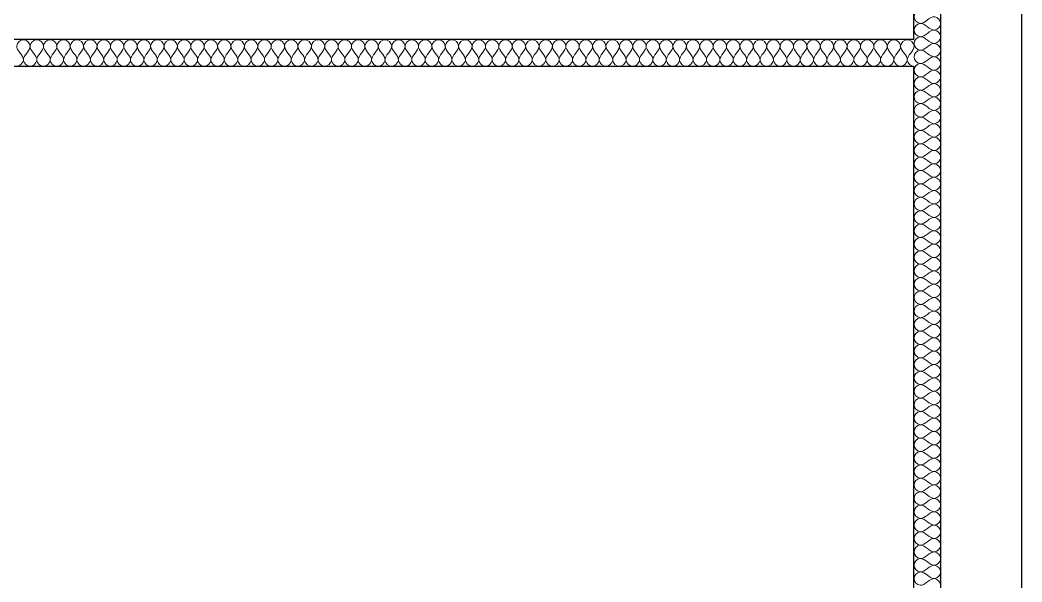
# Model space of a CAD drawing. Header units: metres. Extents: x 125 to 1179, y 511 to 749.
# Drawn here: x 694.07 to 735.69, y 583.36 to 606.73 of the extents above; entities that cross this region are included whole.
import ezdxf

# ---------------------------------------------------------------- set-up
doc = ezdxf.new("R2010")
doc.units = ezdxf.units.M
doc.layers.add('Text18', color=8, linetype='Continuous', lineweight=18)

msp = doc.modelspace()

# ---------------------------------------------------------------- linework, layer by layer
for p, q in [((735.692, 527.829), (735.692, 699.329)), ((732.321, 531.2), (732.321, 696.369)), ((731.197, 605.919), (731.197, 695.245)), ((731.197, 605.919), (532.321, 605.919)), ((731.197, 604.796), (532.321, 604.796)), ((731.197, 532.324), (731.197, 604.796))]:
    msp.add_line(p, q)
at = {"layer": 'Text18', "color": 0, "ltscale": 0.5}
for points, knots in [([(731.459, 607.143), (731.339, 607.126), (731.078, 606.865), (731.573, 606.367), (731.957, 607.088), (732.32, 606.711), (732.321, 606.586)], [2.217326, 2.217326, 2.217326, 2.217326, 2.553667, 2.890008, 3.49416, 3.830501, 3.830501, 3.830501, 3.830501]), ([(731.459, 606.586), (731.339, 606.57), (731.078, 606.308), (731.573, 605.811), (731.957, 606.532), (732.32, 606.155), (732.321, 606.03)], [2.217326, 2.217326, 2.217326, 2.217326, 2.553667, 2.890008, 3.49416, 3.830501, 3.830501, 3.830501, 3.830501]), ([(732.321, 606.586), (732.319, 606.456), (731.957, 606.09), (731.674, 606.616), (731.459, 606.586)], [1.2768335, 1.2768335, 1.2768335, 1.2768335, 1.6131741, 2.2173264, 2.2173264, 2.2173264, 2.2173264]), ([(731.459, 606.03), (731.339, 606.013), (731.078, 605.752), (731.573, 605.255), (731.957, 605.975), (732.32, 605.598), (732.321, 605.474)], [2.217326, 2.217326, 2.217326, 2.217326, 2.553667, 2.890008, 3.49416, 3.830501, 3.830501, 3.830501, 3.830501]), ([(732.321, 606.03), (732.319, 605.899), (731.957, 605.534), (731.674, 606.06), (731.459, 606.03)], [1.2768335, 1.2768335, 1.2768335, 1.2768335, 1.6131741, 2.2173264, 2.2173264, 2.2173264, 2.2173264]), ([(694.491, 605.658), (694.474, 605.778), (694.213, 606.039), (693.716, 605.543), (694.436, 605.16), (694.059, 604.796), (693.935, 604.796)], [2.217326, 2.217326, 2.217326, 2.217326, 2.553667, 2.890008, 3.49416, 3.830501, 3.830501, 3.830501, 3.830501]), ([(694.491, 604.796), (694.36, 604.797), (693.995, 605.159), (694.521, 605.442), (694.491, 605.658)], [1.2768335, 1.2768335, 1.2768335, 1.2768335, 1.6131741, 2.2173264, 2.2173264, 2.2173264, 2.2173264]), ([(695.047, 605.658), (695.031, 605.778), (694.769, 606.039), (694.272, 605.543), (694.992, 605.16), (694.616, 604.796), (694.491, 604.796)], [2.217326, 2.217326, 2.217326, 2.217326, 2.553667, 2.890008, 3.49416, 3.830501, 3.830501, 3.830501, 3.830501]), ([(695.047, 604.796), (694.916, 604.797), (694.551, 605.159), (695.077, 605.442), (695.047, 605.658)], [1.2768335, 1.2768335, 1.2768335, 1.2768335, 1.6131741, 2.2173264, 2.2173264, 2.2173264, 2.2173264]), ([(695.604, 605.658), (695.587, 605.778), (695.326, 606.039), (694.828, 605.543), (695.549, 605.16), (695.172, 604.796), (695.047, 604.796)], [2.217326, 2.217326, 2.217326, 2.217326, 2.553667, 2.890008, 3.49416, 3.830501, 3.830501, 3.830501, 3.830501]), ([(695.604, 604.796), (695.473, 604.797), (695.107, 605.159), (695.633, 605.442), (695.604, 605.658)], [1.2768335, 1.2768335, 1.2768335, 1.2768335, 1.6131741, 2.2173264, 2.2173264, 2.2173264, 2.2173264]), ([(696.16, 605.658), (696.143, 605.778), (695.882, 606.039), (695.384, 605.543), (696.105, 605.16), (695.728, 604.796), (695.604, 604.796)], [2.217326, 2.217326, 2.217326, 2.217326, 2.553667, 2.890008, 3.49416, 3.830501, 3.830501, 3.830501, 3.830501]), ([(696.16, 604.796), (696.029, 604.797), (695.664, 605.159), (696.19, 605.442), (696.16, 605.658)], [1.2768335, 1.2768335, 1.2768335, 1.2768335, 1.6131741, 2.2173264, 2.2173264, 2.2173264, 2.2173264]), ([(696.716, 605.658), (696.7, 605.778), (696.438, 606.039), (695.941, 605.543), (696.661, 605.16), (696.285, 604.796), (696.16, 604.796)], [2.217326, 2.217326, 2.217326, 2.217326, 2.553667, 2.890008, 3.49416, 3.830501, 3.830501, 3.830501, 3.830501]), ([(696.716, 604.796), (696.585, 604.797), (696.22, 605.159), (696.746, 605.442), (696.716, 605.658)], [1.2768335, 1.2768335, 1.2768335, 1.2768335, 1.6131741, 2.2173264, 2.2173264, 2.2173264, 2.2173264]), ([(697.273, 605.658), (697.256, 605.778), (696.995, 606.039), (696.497, 605.543), (697.218, 605.16), (696.841, 604.796), (696.716, 604.796)], [2.217326, 2.217326, 2.217326, 2.217326, 2.553667, 2.890008, 3.49416, 3.830501, 3.830501, 3.830501, 3.830501]), ([(697.273, 604.796), (697.142, 604.797), (696.776, 605.159), (697.302, 605.442), (697.273, 605.658)], [1.2768335, 1.2768335, 1.2768335, 1.2768335, 1.6131741, 2.2173264, 2.2173264, 2.2173264, 2.2173264]), ([(697.829, 605.658), (697.812, 605.778), (697.551, 606.039), (697.053, 605.543), (697.774, 605.16), (697.397, 604.796), (697.273, 604.796)], [2.217326, 2.217326, 2.217326, 2.217326, 2.553667, 2.890008, 3.49416, 3.830501, 3.830501, 3.830501, 3.830501]), ([(697.829, 604.796), (697.698, 604.797), (697.333, 605.159), (697.859, 605.442), (697.829, 605.658)], [1.2768335, 1.2768335, 1.2768335, 1.2768335, 1.6131741, 2.2173264, 2.2173264, 2.2173264, 2.2173264]), ([(698.385, 605.658), (698.369, 605.778), (698.107, 606.039), (697.61, 605.543), (698.33, 605.16), (697.954, 604.796), (697.829, 604.796)], [2.217326, 2.217326, 2.217326, 2.217326, 2.553667, 2.890008, 3.49416, 3.830501, 3.830501, 3.830501, 3.830501]), ([(698.385, 604.796), (698.254, 604.797), (697.889, 605.159), (698.415, 605.442), (698.385, 605.658)], [1.2768335, 1.2768335, 1.2768335, 1.2768335, 1.6131741, 2.2173264, 2.2173264, 2.2173264, 2.2173264]), ([(698.941, 605.658), (698.925, 605.778), (698.664, 606.039), (698.166, 605.543), (698.887, 605.16), (698.51, 604.796), (698.385, 604.796)], [2.217326, 2.217326, 2.217326, 2.217326, 2.553667, 2.890008, 3.49416, 3.830501, 3.830501, 3.830501, 3.830501]), ([(698.941, 604.796), (698.811, 604.797), (698.445, 605.159), (698.971, 605.442), (698.941, 605.658)], [1.2768335, 1.2768335, 1.2768335, 1.2768335, 1.6131741, 2.2173264, 2.2173264, 2.2173264, 2.2173264]), ([(699.498, 605.658), (699.481, 605.778), (699.22, 606.039), (698.722, 605.543), (699.443, 605.16), (699.066, 604.796), (698.941, 604.796)], [2.217326, 2.217326, 2.217326, 2.217326, 2.553667, 2.890008, 3.49416, 3.830501, 3.830501, 3.830501, 3.830501]), ([(699.498, 604.796), (699.367, 604.797), (699.001, 605.159), (699.528, 605.442), (699.498, 605.658)], [1.2768335, 1.2768335, 1.2768335, 1.2768335, 1.6131741, 2.2173264, 2.2173264, 2.2173264, 2.2173264]), ([(700.054, 605.658), (700.037, 605.778), (699.776, 606.039), (699.279, 605.543), (699.999, 605.16), (699.622, 604.796), (699.498, 604.796)], [2.217326, 2.217326, 2.217326, 2.217326, 2.553667, 2.890008, 3.49416, 3.830501, 3.830501, 3.830501, 3.830501]), ([(700.054, 604.796), (699.923, 604.797), (699.558, 605.159), (700.084, 605.442), (700.054, 605.658)], [1.2768335, 1.2768335, 1.2768335, 1.2768335, 1.6131741, 2.2173264, 2.2173264, 2.2173264, 2.2173264]), ([(700.61, 605.658), (700.594, 605.778), (700.332, 606.039), (699.835, 605.543), (700.556, 605.16), (700.179, 604.796), (700.054, 604.796)], [2.217326, 2.217326, 2.217326, 2.217326, 2.553667, 2.890008, 3.49416, 3.830501, 3.830501, 3.830501, 3.830501]), ([(700.61, 604.796), (700.48, 604.797), (700.114, 605.159), (700.64, 605.442), (700.61, 605.658)], [1.2768335, 1.2768335, 1.2768335, 1.2768335, 1.6131741, 2.2173264, 2.2173264, 2.2173264, 2.2173264]), ([(701.167, 605.658), (701.15, 605.778), (700.889, 606.039), (700.391, 605.543), (701.112, 605.16), (700.735, 604.796), (700.61, 604.796)], [2.217326, 2.217326, 2.217326, 2.217326, 2.553667, 2.890008, 3.49416, 3.830501, 3.830501, 3.830501, 3.830501]), ([(701.167, 604.796), (701.036, 604.797), (700.67, 605.159), (701.197, 605.442), (701.167, 605.658)], [1.2768335, 1.2768335, 1.2768335, 1.2768335, 1.6131741, 2.2173264, 2.2173264, 2.2173264, 2.2173264]), ([(701.723, 605.658), (701.706, 605.778), (701.445, 606.039), (700.948, 605.543), (701.668, 605.16), (701.291, 604.796), (701.167, 604.796)], [2.217326, 2.217326, 2.217326, 2.217326, 2.553667, 2.890008, 3.49416, 3.830501, 3.830501, 3.830501, 3.830501]), ([(701.723, 604.796), (701.592, 604.797), (701.227, 605.159), (701.753, 605.442), (701.723, 605.658)], [1.2768335, 1.2768335, 1.2768335, 1.2768335, 1.6131741, 2.2173264, 2.2173264, 2.2173264, 2.2173264]), ([(702.279, 605.658), (702.263, 605.778), (702.001, 606.039), (701.504, 605.543), (702.225, 605.16), (701.848, 604.796), (701.723, 604.796)], [2.217326, 2.217326, 2.217326, 2.217326, 2.553667, 2.890008, 3.49416, 3.830501, 3.830501, 3.830501, 3.830501]), ([(702.279, 604.796), (702.149, 604.797), (701.783, 605.159), (702.309, 605.442), (702.279, 605.658)], [1.2768335, 1.2768335, 1.2768335, 1.2768335, 1.6131741, 2.2173264, 2.2173264, 2.2173264, 2.2173264]), ([(702.836, 605.658), (702.819, 605.778), (702.558, 606.039), (702.06, 605.543), (702.781, 605.16), (702.404, 604.796), (702.279, 604.796)], [2.217326, 2.217326, 2.217326, 2.217326, 2.553667, 2.890008, 3.49416, 3.830501, 3.830501, 3.830501, 3.830501]), ([(702.836, 604.796), (702.705, 604.797), (702.339, 605.159), (702.866, 605.442), (702.836, 605.658)], [1.2768335, 1.2768335, 1.2768335, 1.2768335, 1.6131741, 2.2173264, 2.2173264, 2.2173264, 2.2173264]), ([(703.392, 605.658), (703.375, 605.778), (703.114, 606.039), (702.617, 605.543), (703.337, 605.16), (702.96, 604.796), (702.836, 604.796)], [2.217326, 2.217326, 2.217326, 2.217326, 2.553667, 2.890008, 3.49416, 3.830501, 3.830501, 3.830501, 3.830501]), ([(703.392, 604.796), (703.261, 604.797), (702.896, 605.159), (703.422, 605.442), (703.392, 605.658)], [1.2768335, 1.2768335, 1.2768335, 1.2768335, 1.6131741, 2.2173264, 2.2173264, 2.2173264, 2.2173264]), ([(703.948, 605.658), (703.932, 605.778), (703.67, 606.039), (703.173, 605.543), (703.894, 605.16), (703.517, 604.796), (703.392, 604.796)], [2.217326, 2.217326, 2.217326, 2.217326, 2.553667, 2.890008, 3.49416, 3.830501, 3.830501, 3.830501, 3.830501]), ([(703.948, 604.796), (703.818, 604.797), (703.452, 605.159), (703.978, 605.442), (703.948, 605.658)], [1.2768335, 1.2768335, 1.2768335, 1.2768335, 1.6131741, 2.2173264, 2.2173264, 2.2173264, 2.2173264]), ([(704.505, 605.658), (704.488, 605.778), (704.227, 606.039), (703.729, 605.543), (704.45, 605.16), (704.073, 604.796), (703.948, 604.796)], [2.217326, 2.217326, 2.217326, 2.217326, 2.553667, 2.890008, 3.49416, 3.830501, 3.830501, 3.830501, 3.830501]), ([(704.505, 604.796), (704.374, 604.797), (704.008, 605.159), (704.535, 605.442), (704.505, 605.658)], [1.2768335, 1.2768335, 1.2768335, 1.2768335, 1.6131741, 2.2173264, 2.2173264, 2.2173264, 2.2173264]), ([(705.061, 605.658), (705.044, 605.778), (704.783, 606.039), (704.286, 605.543), (705.006, 605.16), (704.629, 604.796), (704.505, 604.796)], [2.217326, 2.217326, 2.217326, 2.217326, 2.553667, 2.890008, 3.49416, 3.830501, 3.830501, 3.830501, 3.830501]), ([(705.061, 604.796), (704.93, 604.797), (704.565, 605.159), (705.091, 605.442), (705.061, 605.658)], [1.2768335, 1.2768335, 1.2768335, 1.2768335, 1.6131741, 2.2173264, 2.2173264, 2.2173264, 2.2173264]), ([(705.617, 605.658), (705.601, 605.778), (705.339, 606.039), (704.842, 605.543), (705.563, 605.16), (705.186, 604.796), (705.061, 604.796)], [2.217326, 2.217326, 2.217326, 2.217326, 2.553667, 2.890008, 3.49416, 3.830501, 3.830501, 3.830501, 3.830501]), ([(705.617, 604.796), (705.487, 604.797), (705.121, 605.159), (705.647, 605.442), (705.617, 605.658)], [1.2768335, 1.2768335, 1.2768335, 1.2768335, 1.6131741, 2.2173264, 2.2173264, 2.2173264, 2.2173264]), ([(706.174, 605.658), (706.157, 605.778), (705.896, 606.039), (705.398, 605.543), (706.119, 605.16), (705.742, 604.796), (705.617, 604.796)], [2.217326, 2.217326, 2.217326, 2.217326, 2.553667, 2.890008, 3.49416, 3.830501, 3.830501, 3.830501, 3.830501]), ([(706.174, 604.796), (706.043, 604.797), (705.677, 605.159), (706.204, 605.442), (706.174, 605.658)], [1.2768335, 1.2768335, 1.2768335, 1.2768335, 1.6131741, 2.2173264, 2.2173264, 2.2173264, 2.2173264]), ([(706.73, 605.658), (706.713, 605.778), (706.452, 606.039), (705.955, 605.543), (706.675, 605.16), (706.298, 604.796), (706.174, 604.796)], [2.217326, 2.217326, 2.217326, 2.217326, 2.553667, 2.890008, 3.49416, 3.830501, 3.830501, 3.830501, 3.830501]), ([(706.73, 604.796), (706.599, 604.797), (706.234, 605.159), (706.76, 605.442), (706.73, 605.658)], [1.2768335, 1.2768335, 1.2768335, 1.2768335, 1.6131741, 2.2173264, 2.2173264, 2.2173264, 2.2173264]), ([(707.286, 605.658), (707.27, 605.778), (707.008, 606.039), (706.511, 605.543), (707.232, 605.16), (706.855, 604.796), (706.73, 604.796)], [2.217326, 2.217326, 2.217326, 2.217326, 2.553667, 2.890008, 3.49416, 3.830501, 3.830501, 3.830501, 3.830501]), ([(707.286, 604.796), (707.156, 604.797), (706.79, 605.159), (707.316, 605.442), (707.286, 605.658)], [1.2768335, 1.2768335, 1.2768335, 1.2768335, 1.6131741, 2.2173264, 2.2173264, 2.2173264, 2.2173264]), ([(707.843, 605.658), (707.826, 605.778), (707.565, 606.039), (707.067, 605.543), (707.788, 605.16), (707.411, 604.796), (707.286, 604.796)], [2.217326, 2.217326, 2.217326, 2.217326, 2.553667, 2.890008, 3.49416, 3.830501, 3.830501, 3.830501, 3.830501]), ([(707.843, 604.796), (707.712, 604.797), (707.346, 605.159), (707.873, 605.442), (707.843, 605.658)], [1.2768335, 1.2768335, 1.2768335, 1.2768335, 1.6131741, 2.2173264, 2.2173264, 2.2173264, 2.2173264]), ([(708.399, 605.658), (708.382, 605.778), (708.121, 606.039), (707.624, 605.543), (708.344, 605.16), (707.967, 604.796), (707.843, 604.796)], [2.217326, 2.217326, 2.217326, 2.217326, 2.553667, 2.890008, 3.49416, 3.830501, 3.830501, 3.830501, 3.830501]), ([(708.399, 604.796), (708.268, 604.797), (707.903, 605.159), (708.429, 605.442), (708.399, 605.658)], [1.2768335, 1.2768335, 1.2768335, 1.2768335, 1.6131741, 2.2173264, 2.2173264, 2.2173264, 2.2173264]), ([(708.955, 605.658), (708.939, 605.778), (708.677, 606.039), (708.18, 605.543), (708.901, 605.16), (708.524, 604.796), (708.399, 604.796)], [2.217326, 2.217326, 2.217326, 2.217326, 2.553667, 2.890008, 3.49416, 3.830501, 3.830501, 3.830501, 3.830501]), ([(708.955, 604.796), (708.825, 604.797), (708.459, 605.159), (708.985, 605.442), (708.955, 605.658)], [1.2768335, 1.2768335, 1.2768335, 1.2768335, 1.6131741, 2.2173264, 2.2173264, 2.2173264, 2.2173264]), ([(709.512, 605.658), (709.495, 605.778), (709.234, 606.039), (708.736, 605.543), (709.457, 605.16), (709.08, 604.796), (708.955, 604.796)], [2.217326, 2.217326, 2.217326, 2.217326, 2.553667, 2.890008, 3.49416, 3.830501, 3.830501, 3.830501, 3.830501]), ([(709.512, 604.796), (709.381, 604.797), (709.015, 605.159), (709.542, 605.442), (709.512, 605.658)], [1.2768335, 1.2768335, 1.2768335, 1.2768335, 1.6131741, 2.2173264, 2.2173264, 2.2173264, 2.2173264]), ([(710.068, 605.658), (710.051, 605.778), (709.79, 606.039), (709.293, 605.543), (710.013, 605.16), (709.636, 604.796), (709.512, 604.796)], [2.217326, 2.217326, 2.217326, 2.217326, 2.553667, 2.890008, 3.49416, 3.830501, 3.830501, 3.830501, 3.830501]), ([(710.068, 604.796), (709.937, 604.797), (709.572, 605.159), (710.098, 605.442), (710.068, 605.658)], [1.2768335, 1.2768335, 1.2768335, 1.2768335, 1.6131741, 2.2173264, 2.2173264, 2.2173264, 2.2173264]), ([(710.624, 605.658), (710.608, 605.778), (710.346, 606.039), (709.849, 605.543), (710.57, 605.16), (710.193, 604.796), (710.068, 604.796)], [2.217326, 2.217326, 2.217326, 2.217326, 2.553667, 2.890008, 3.49416, 3.830501, 3.830501, 3.830501, 3.830501]), ([(710.624, 604.796), (710.494, 604.797), (710.128, 605.159), (710.654, 605.442), (710.624, 605.658)], [1.2768335, 1.2768335, 1.2768335, 1.2768335, 1.6131741, 2.2173264, 2.2173264, 2.2173264, 2.2173264]), ([(711.181, 605.658), (711.164, 605.778), (710.903, 606.039), (710.405, 605.543), (711.126, 605.16), (710.749, 604.796), (710.624, 604.796)], [2.217326, 2.217326, 2.217326, 2.217326, 2.553667, 2.890008, 3.49416, 3.830501, 3.830501, 3.830501, 3.830501]), ([(711.181, 604.796), (711.05, 604.797), (710.684, 605.159), (711.21, 605.442), (711.181, 605.658)], [1.2768335, 1.2768335, 1.2768335, 1.2768335, 1.6131741, 2.2173264, 2.2173264, 2.2173264, 2.2173264]), ([(711.737, 605.658), (711.72, 605.778), (711.459, 606.039), (710.962, 605.543), (711.682, 605.16), (711.305, 604.796), (711.181, 604.796)], [2.217326, 2.217326, 2.217326, 2.217326, 2.553667, 2.890008, 3.49416, 3.830501, 3.830501, 3.830501, 3.830501]), ([(711.737, 604.796), (711.606, 604.797), (711.241, 605.159), (711.767, 605.442), (711.737, 605.658)], [1.2768335, 1.2768335, 1.2768335, 1.2768335, 1.6131741, 2.2173264, 2.2173264, 2.2173264, 2.2173264]), ([(712.293, 605.658), (712.277, 605.778), (712.015, 606.039), (711.518, 605.543), (712.238, 605.16), (711.862, 604.796), (711.737, 604.796)], [2.217326, 2.217326, 2.217326, 2.217326, 2.553667, 2.890008, 3.49416, 3.830501, 3.830501, 3.830501, 3.830501]), ([(712.293, 604.796), (712.162, 604.797), (711.797, 605.159), (712.323, 605.442), (712.293, 605.658)], [1.2768335, 1.2768335, 1.2768335, 1.2768335, 1.6131741, 2.2173264, 2.2173264, 2.2173264, 2.2173264]), ([(712.85, 605.658), (712.833, 605.778), (712.572, 606.039), (712.074, 605.543), (712.795, 605.16), (712.418, 604.796), (712.293, 604.796)], [2.217326, 2.217326, 2.217326, 2.217326, 2.553667, 2.890008, 3.49416, 3.830501, 3.830501, 3.830501, 3.830501]), ([(712.85, 604.796), (712.719, 604.797), (712.353, 605.159), (712.879, 605.442), (712.85, 605.658)], [1.2768335, 1.2768335, 1.2768335, 1.2768335, 1.6131741, 2.2173264, 2.2173264, 2.2173264, 2.2173264]), ([(713.406, 605.658), (713.389, 605.778), (713.128, 606.039), (712.63, 605.543), (713.351, 605.16), (712.974, 604.796), (712.85, 604.796)], [2.217326, 2.217326, 2.217326, 2.217326, 2.553667, 2.890008, 3.49416, 3.830501, 3.830501, 3.830501, 3.830501]), ([(713.406, 604.796), (713.275, 604.797), (712.91, 605.159), (713.436, 605.442), (713.406, 605.658)], [1.2768335, 1.2768335, 1.2768335, 1.2768335, 1.6131741, 2.2173264, 2.2173264, 2.2173264, 2.2173264]), ([(713.962, 605.658), (713.946, 605.778), (713.684, 606.039), (713.187, 605.543), (713.907, 605.16), (713.531, 604.796), (713.406, 604.796)], [2.217326, 2.217326, 2.217326, 2.217326, 2.553667, 2.890008, 3.49416, 3.830501, 3.830501, 3.830501, 3.830501]), ([(713.962, 604.796), (713.831, 604.797), (713.466, 605.159), (713.992, 605.442), (713.962, 605.658)], [1.2768335, 1.2768335, 1.2768335, 1.2768335, 1.6131741, 2.2173264, 2.2173264, 2.2173264, 2.2173264]), ([(714.519, 605.658), (714.502, 605.778), (714.241, 606.039), (713.743, 605.543), (714.464, 605.16), (714.087, 604.796), (713.962, 604.796)], [2.217326, 2.217326, 2.217326, 2.217326, 2.553667, 2.890008, 3.49416, 3.830501, 3.830501, 3.830501, 3.830501]), ([(714.519, 604.796), (714.388, 604.797), (714.022, 605.159), (714.548, 605.442), (714.519, 605.658)], [1.2768335, 1.2768335, 1.2768335, 1.2768335, 1.6131741, 2.2173264, 2.2173264, 2.2173264, 2.2173264]), ([(715.075, 605.658), (715.058, 605.778), (714.797, 606.039), (714.299, 605.543), (715.02, 605.16), (714.643, 604.796), (714.519, 604.796)], [2.217326, 2.217326, 2.217326, 2.217326, 2.553667, 2.890008, 3.49416, 3.830501, 3.830501, 3.830501, 3.830501]), ([(715.075, 604.796), (714.944, 604.797), (714.579, 605.159), (715.105, 605.442), (715.075, 605.658)], [1.2768335, 1.2768335, 1.2768335, 1.2768335, 1.6131741, 2.2173264, 2.2173264, 2.2173264, 2.2173264]), ([(715.631, 605.658), (715.615, 605.778), (715.353, 606.039), (714.856, 605.543), (715.576, 605.16), (715.2, 604.796), (715.075, 604.796)], [2.217326, 2.217326, 2.217326, 2.217326, 2.553667, 2.890008, 3.49416, 3.830501, 3.830501, 3.830501, 3.830501]), ([(715.631, 604.796), (715.5, 604.797), (715.135, 605.159), (715.661, 605.442), (715.631, 605.658)], [1.2768335, 1.2768335, 1.2768335, 1.2768335, 1.6131741, 2.2173264, 2.2173264, 2.2173264, 2.2173264]), ([(716.187, 605.658), (716.171, 605.778), (715.91, 606.039), (715.412, 605.543), (716.133, 605.16), (715.756, 604.796), (715.631, 604.796)], [2.217326, 2.217326, 2.217326, 2.217326, 2.553667, 2.890008, 3.49416, 3.830501, 3.830501, 3.830501, 3.830501]), ([(716.187, 604.796), (716.057, 604.797), (715.691, 605.159), (716.217, 605.442), (716.187, 605.658)], [1.2768335, 1.2768335, 1.2768335, 1.2768335, 1.6131741, 2.2173264, 2.2173264, 2.2173264, 2.2173264]), ([(716.744, 605.658), (716.727, 605.778), (716.466, 606.039), (715.968, 605.543), (716.689, 605.16), (716.312, 604.796), (716.187, 604.796)], [2.217326, 2.217326, 2.217326, 2.217326, 2.553667, 2.890008, 3.49416, 3.830501, 3.830501, 3.830501, 3.830501]), ([(716.744, 604.796), (716.613, 604.797), (716.248, 605.159), (716.774, 605.442), (716.744, 605.658)], [1.2768335, 1.2768335, 1.2768335, 1.2768335, 1.6131741, 2.2173264, 2.2173264, 2.2173264, 2.2173264]), ([(717.3, 605.658), (717.283, 605.778), (717.022, 606.039), (716.525, 605.543), (717.245, 605.16), (716.868, 604.796), (716.744, 604.796)], [2.217326, 2.217326, 2.217326, 2.217326, 2.553667, 2.890008, 3.49416, 3.830501, 3.830501, 3.830501, 3.830501]), ([(717.3, 604.796), (717.169, 604.797), (716.804, 605.159), (717.33, 605.442), (717.3, 605.658)], [1.2768335, 1.2768335, 1.2768335, 1.2768335, 1.6131741, 2.2173264, 2.2173264, 2.2173264, 2.2173264]), ([(717.856, 605.658), (717.84, 605.778), (717.578, 606.039), (717.081, 605.543), (717.802, 605.16), (717.425, 604.796), (717.3, 604.796)], [2.217326, 2.217326, 2.217326, 2.217326, 2.553667, 2.890008, 3.49416, 3.830501, 3.830501, 3.830501, 3.830501]), ([(717.856, 604.796), (717.726, 604.797), (717.36, 605.159), (717.886, 605.442), (717.856, 605.658)], [1.2768335, 1.2768335, 1.2768335, 1.2768335, 1.6131741, 2.2173264, 2.2173264, 2.2173264, 2.2173264]), ([(718.413, 605.658), (718.396, 605.778), (718.135, 606.039), (717.637, 605.543), (718.358, 605.16), (717.981, 604.796), (717.856, 604.796)], [2.217326, 2.217326, 2.217326, 2.217326, 2.553667, 2.890008, 3.49416, 3.830501, 3.830501, 3.830501, 3.830501]), ([(718.413, 604.796), (718.282, 604.797), (717.916, 605.159), (718.443, 605.442), (718.413, 605.658)], [1.2768335, 1.2768335, 1.2768335, 1.2768335, 1.6131741, 2.2173264, 2.2173264, 2.2173264, 2.2173264]), ([(718.969, 605.658), (718.952, 605.778), (718.691, 606.039), (718.194, 605.543), (718.914, 605.16), (718.537, 604.796), (718.413, 604.796)], [2.217326, 2.217326, 2.217326, 2.217326, 2.553667, 2.890008, 3.49416, 3.830501, 3.830501, 3.830501, 3.830501]), ([(718.969, 604.796), (718.838, 604.797), (718.473, 605.159), (718.999, 605.442), (718.969, 605.658)], [1.2768335, 1.2768335, 1.2768335, 1.2768335, 1.6131741, 2.2173264, 2.2173264, 2.2173264, 2.2173264]), ([(719.525, 605.658), (719.509, 605.778), (719.247, 606.039), (718.75, 605.543), (719.471, 605.16), (719.094, 604.796), (718.969, 604.796)], [2.217326, 2.217326, 2.217326, 2.217326, 2.553667, 2.890008, 3.49416, 3.830501, 3.830501, 3.830501, 3.830501]), ([(719.525, 604.796), (719.395, 604.797), (719.029, 605.159), (719.555, 605.442), (719.525, 605.658)], [1.2768335, 1.2768335, 1.2768335, 1.2768335, 1.6131741, 2.2173264, 2.2173264, 2.2173264, 2.2173264]), ([(720.082, 605.658), (720.065, 605.778), (719.804, 606.039), (719.306, 605.543), (720.027, 605.16), (719.65, 604.796), (719.525, 604.796)], [2.217326, 2.217326, 2.217326, 2.217326, 2.553667, 2.890008, 3.49416, 3.830501, 3.830501, 3.830501, 3.830501]), ([(720.082, 604.796), (719.951, 604.797), (719.585, 605.159), (720.112, 605.442), (720.082, 605.658)], [1.2768335, 1.2768335, 1.2768335, 1.2768335, 1.6131741, 2.2173264, 2.2173264, 2.2173264, 2.2173264]), ([(720.638, 605.658), (720.621, 605.778), (720.36, 606.039), (719.863, 605.543), (720.583, 605.16), (720.206, 604.796), (720.082, 604.796)], [2.217326, 2.217326, 2.217326, 2.217326, 2.553667, 2.890008, 3.49416, 3.830501, 3.830501, 3.830501, 3.830501]), ([(720.638, 604.796), (720.507, 604.797), (720.142, 605.159), (720.668, 605.442), (720.638, 605.658)], [1.2768335, 1.2768335, 1.2768335, 1.2768335, 1.6131741, 2.2173264, 2.2173264, 2.2173264, 2.2173264]), ([(721.194, 605.658), (721.178, 605.778), (720.916, 606.039), (720.419, 605.543), (721.14, 605.16), (720.763, 604.796), (720.638, 604.796)], [2.217326, 2.217326, 2.217326, 2.217326, 2.553667, 2.890008, 3.49416, 3.830501, 3.830501, 3.830501, 3.830501]), ([(721.194, 604.796), (721.064, 604.797), (720.698, 605.159), (721.224, 605.442), (721.194, 605.658)], [1.2768335, 1.2768335, 1.2768335, 1.2768335, 1.6131741, 2.2173264, 2.2173264, 2.2173264, 2.2173264]), ([(721.751, 605.658), (721.734, 605.778), (721.473, 606.039), (720.975, 605.543), (721.696, 605.16), (721.319, 604.796), (721.194, 604.796)], [2.217326, 2.217326, 2.217326, 2.217326, 2.553667, 2.890008, 3.49416, 3.830501, 3.830501, 3.830501, 3.830501]), ([(721.751, 604.796), (721.62, 604.797), (721.254, 605.159), (721.781, 605.442), (721.751, 605.658)], [1.2768335, 1.2768335, 1.2768335, 1.2768335, 1.6131741, 2.2173264, 2.2173264, 2.2173264, 2.2173264]), ([(722.307, 605.658), (722.29, 605.778), (722.029, 606.039), (721.532, 605.543), (722.252, 605.16), (721.875, 604.796), (721.751, 604.796)], [2.217326, 2.217326, 2.217326, 2.217326, 2.553667, 2.890008, 3.49416, 3.830501, 3.830501, 3.830501, 3.830501]), ([(722.307, 604.796), (722.176, 604.797), (721.811, 605.159), (722.337, 605.442), (722.307, 605.658)], [1.2768335, 1.2768335, 1.2768335, 1.2768335, 1.6131741, 2.2173264, 2.2173264, 2.2173264, 2.2173264]), ([(722.863, 605.658), (722.847, 605.778), (722.585, 606.039), (722.088, 605.543), (722.809, 605.16), (722.432, 604.796), (722.307, 604.796)], [2.217326, 2.217326, 2.217326, 2.217326, 2.553667, 2.890008, 3.49416, 3.830501, 3.830501, 3.830501, 3.830501]), ([(722.863, 604.796), (722.733, 604.797), (722.367, 605.159), (722.893, 605.442), (722.863, 605.658)], [1.2768335, 1.2768335, 1.2768335, 1.2768335, 1.6131741, 2.2173264, 2.2173264, 2.2173264, 2.2173264]), ([(723.42, 605.658), (723.403, 605.778), (723.142, 606.039), (722.644, 605.543), (723.365, 605.16), (722.988, 604.796), (722.863, 604.796)], [2.217326, 2.217326, 2.217326, 2.217326, 2.553667, 2.890008, 3.49416, 3.830501, 3.830501, 3.830501, 3.830501]), ([(723.42, 604.796), (723.289, 604.797), (722.923, 605.159), (723.45, 605.442), (723.42, 605.658)], [1.2768335, 1.2768335, 1.2768335, 1.2768335, 1.6131741, 2.2173264, 2.2173264, 2.2173264, 2.2173264]), ([(723.976, 605.658), (723.959, 605.778), (723.698, 606.039), (723.201, 605.543), (723.921, 605.16), (723.544, 604.796), (723.42, 604.796)], [2.217326, 2.217326, 2.217326, 2.217326, 2.553667, 2.890008, 3.49416, 3.830501, 3.830501, 3.830501, 3.830501]), ([(723.976, 604.796), (723.845, 604.797), (723.48, 605.159), (724.006, 605.442), (723.976, 605.658)], [1.2768335, 1.2768335, 1.2768335, 1.2768335, 1.6131741, 2.2173264, 2.2173264, 2.2173264, 2.2173264]), ([(724.532, 605.658), (724.516, 605.778), (724.254, 606.039), (723.757, 605.543), (724.478, 605.16), (724.101, 604.796), (723.976, 604.796)], [2.217326, 2.217326, 2.217326, 2.217326, 2.553667, 2.890008, 3.49416, 3.830501, 3.830501, 3.830501, 3.830501]), ([(724.532, 604.796), (724.402, 604.797), (724.036, 605.159), (724.562, 605.442), (724.532, 605.658)], [1.2768335, 1.2768335, 1.2768335, 1.2768335, 1.6131741, 2.2173264, 2.2173264, 2.2173264, 2.2173264]), ([(725.089, 605.658), (725.072, 605.778), (724.811, 606.039), (724.313, 605.543), (725.034, 605.16), (724.657, 604.796), (724.532, 604.796)], [2.217326, 2.217326, 2.217326, 2.217326, 2.553667, 2.890008, 3.49416, 3.830501, 3.830501, 3.830501, 3.830501]), ([(725.089, 604.796), (724.958, 604.797), (724.592, 605.159), (725.119, 605.442), (725.089, 605.658)], [1.2768335, 1.2768335, 1.2768335, 1.2768335, 1.6131741, 2.2173264, 2.2173264, 2.2173264, 2.2173264]), ([(725.645, 605.658), (725.628, 605.778), (725.367, 606.039), (724.87, 605.543), (725.59, 605.16), (725.213, 604.796), (725.089, 604.796)], [2.217326, 2.217326, 2.217326, 2.217326, 2.553667, 2.890008, 3.49416, 3.830501, 3.830501, 3.830501, 3.830501]), ([(725.645, 604.796), (725.514, 604.797), (725.149, 605.159), (725.675, 605.442), (725.645, 605.658)], [1.2768335, 1.2768335, 1.2768335, 1.2768335, 1.6131741, 2.2173264, 2.2173264, 2.2173264, 2.2173264]), ([(726.201, 605.658), (726.185, 605.778), (725.923, 606.039), (725.426, 605.543), (726.147, 605.16), (725.77, 604.796), (725.645, 604.796)], [2.217326, 2.217326, 2.217326, 2.217326, 2.553667, 2.890008, 3.49416, 3.830501, 3.830501, 3.830501, 3.830501]), ([(726.201, 604.796), (726.071, 604.797), (725.705, 605.159), (726.231, 605.442), (726.201, 605.658)], [1.2768335, 1.2768335, 1.2768335, 1.2768335, 1.6131741, 2.2173264, 2.2173264, 2.2173264, 2.2173264]), ([(726.758, 605.658), (726.741, 605.778), (726.48, 606.039), (725.982, 605.543), (726.703, 605.16), (726.326, 604.796), (726.201, 604.796)], [2.217326, 2.217326, 2.217326, 2.217326, 2.553667, 2.890008, 3.49416, 3.830501, 3.830501, 3.830501, 3.830501]), ([(726.758, 604.796), (726.627, 604.797), (726.261, 605.159), (726.788, 605.442), (726.758, 605.658)], [1.2768335, 1.2768335, 1.2768335, 1.2768335, 1.6131741, 2.2173264, 2.2173264, 2.2173264, 2.2173264]), ([(727.314, 605.658), (727.297, 605.778), (727.036, 606.039), (726.539, 605.543), (727.259, 605.16), (726.882, 604.796), (726.758, 604.796)], [2.217326, 2.217326, 2.217326, 2.217326, 2.553667, 2.890008, 3.49416, 3.830501, 3.830501, 3.830501, 3.830501]), ([(727.314, 604.796), (727.183, 604.797), (726.818, 605.159), (727.344, 605.442), (727.314, 605.658)], [1.2768335, 1.2768335, 1.2768335, 1.2768335, 1.6131741, 2.2173264, 2.2173264, 2.2173264, 2.2173264]), ([(727.87, 605.658), (727.854, 605.778), (727.592, 606.039), (727.095, 605.543), (727.816, 605.16), (727.439, 604.796), (727.314, 604.796)], [2.217326, 2.217326, 2.217326, 2.217326, 2.553667, 2.890008, 3.49416, 3.830501, 3.830501, 3.830501, 3.830501]), ([(727.87, 604.796), (727.74, 604.797), (727.374, 605.159), (727.9, 605.442), (727.87, 605.658)], [1.2768335, 1.2768335, 1.2768335, 1.2768335, 1.6131741, 2.2173264, 2.2173264, 2.2173264, 2.2173264]), ([(728.427, 605.658), (728.41, 605.778), (728.149, 606.039), (727.651, 605.543), (728.372, 605.16), (727.995, 604.796), (727.87, 604.796)], [2.217326, 2.217326, 2.217326, 2.217326, 2.553667, 2.890008, 3.49416, 3.830501, 3.830501, 3.830501, 3.830501]), ([(728.427, 604.796), (728.296, 604.797), (727.93, 605.159), (728.456, 605.442), (728.427, 605.658)], [1.2768335, 1.2768335, 1.2768335, 1.2768335, 1.6131741, 2.2173264, 2.2173264, 2.2173264, 2.2173264]), ([(728.983, 605.658), (728.966, 605.778), (728.705, 606.039), (728.208, 605.543), (728.928, 605.16), (728.551, 604.796), (728.427, 604.796)], [2.217326, 2.217326, 2.217326, 2.217326, 2.553667, 2.890008, 3.49416, 3.830501, 3.830501, 3.830501, 3.830501]), ([(728.983, 604.796), (728.852, 604.797), (728.487, 605.159), (729.013, 605.442), (728.983, 605.658)], [1.2768335, 1.2768335, 1.2768335, 1.2768335, 1.6131741, 2.2173264, 2.2173264, 2.2173264, 2.2173264]), ([(729.539, 605.658), (729.523, 605.778), (729.261, 606.039), (728.764, 605.543), (729.484, 605.16), (729.108, 604.796), (728.983, 604.796)], [2.217326, 2.217326, 2.217326, 2.217326, 2.553667, 2.890008, 3.49416, 3.830501, 3.830501, 3.830501, 3.830501]), ([(729.539, 604.796), (729.408, 604.797), (729.043, 605.159), (729.569, 605.442), (729.539, 605.658)], [1.2768335, 1.2768335, 1.2768335, 1.2768335, 1.6131741, 2.2173264, 2.2173264, 2.2173264, 2.2173264]), ([(730.096, 605.658), (730.079, 605.778), (729.818, 606.039), (729.32, 605.543), (730.041, 605.16), (729.664, 604.796), (729.539, 604.796)], [2.217326, 2.217326, 2.217326, 2.217326, 2.553667, 2.890008, 3.49416, 3.830501, 3.830501, 3.830501, 3.830501]), ([(730.096, 604.796), (729.965, 604.797), (729.599, 605.159), (730.125, 605.442), (730.096, 605.658)], [1.2768335, 1.2768335, 1.2768335, 1.2768335, 1.6131741, 2.2173264, 2.2173264, 2.2173264, 2.2173264]), ([(730.652, 605.658), (730.635, 605.778), (730.374, 606.039), (729.876, 605.543), (730.597, 605.16), (730.22, 604.796), (730.096, 604.796)], [2.217326, 2.217326, 2.217326, 2.217326, 2.553667, 2.890008, 3.49416, 3.830501, 3.830501, 3.830501, 3.830501]), ([(730.652, 604.796), (730.521, 604.797), (730.156, 605.159), (730.682, 605.442), (730.652, 605.658)], [1.2768335, 1.2768335, 1.2768335, 1.2768335, 1.6131741, 2.2173264, 2.2173264, 2.2173264, 2.2173264]), ([(731.208, 605.658), (731.192, 605.778), (730.93, 606.039), (730.433, 605.543), (731.153, 605.16), (730.777, 604.796), (730.652, 604.796)], [2.217326, 2.217326, 2.217326, 2.217326, 2.553667, 2.890008, 3.49416, 3.830501, 3.830501, 3.830501, 3.830501]), ([(731.208, 604.796), (731.077, 604.797), (730.712, 605.159), (731.238, 605.442), (731.208, 605.658)], [1.2768335, 1.2768335, 1.2768335, 1.2768335, 1.6131741, 2.2173264, 2.2173264, 2.2173264, 2.2173264]), ([(731.459, 605.474), (731.339, 605.457), (731.078, 605.196), (731.573, 604.698), (731.957, 605.419), (732.32, 605.042), (732.321, 604.917)], [2.217326, 2.217326, 2.217326, 2.217326, 2.553667, 2.890008, 3.49416, 3.830501, 3.830501, 3.830501, 3.830501]), ([(732.321, 605.474), (732.319, 605.343), (731.957, 604.977), (731.674, 605.504), (731.459, 605.474)], [1.2768335, 1.2768335, 1.2768335, 1.2768335, 1.6131741, 2.2173264, 2.2173264, 2.2173264, 2.2173264]), ([(731.459, 604.917), (731.339, 604.901), (731.078, 604.639), (731.573, 604.142), (731.957, 604.863), (732.32, 604.486), (732.321, 604.361)], [2.217326, 2.217326, 2.217326, 2.217326, 2.553667, 2.890008, 3.49416, 3.830501, 3.830501, 3.830501, 3.830501]), ([(732.321, 604.917), (732.319, 604.787), (731.957, 604.421), (731.674, 604.947), (731.459, 604.917)], [1.2768335, 1.2768335, 1.2768335, 1.2768335, 1.6131741, 2.2173264, 2.2173264, 2.2173264, 2.2173264]), ([(731.459, 604.361), (731.339, 604.344), (731.078, 604.083), (731.573, 603.586), (731.957, 604.306), (732.32, 603.929), (732.321, 603.805)], [2.217326, 2.217326, 2.217326, 2.217326, 2.553667, 2.890008, 3.49416, 3.830501, 3.830501, 3.830501, 3.830501]), ([(732.321, 604.361), (732.319, 604.23), (731.957, 603.865), (731.674, 604.391), (731.459, 604.361)], [1.2768335, 1.2768335, 1.2768335, 1.2768335, 1.6131741, 2.2173264, 2.2173264, 2.2173264, 2.2173264]), ([(731.459, 603.805), (731.339, 603.788), (731.078, 603.527), (731.573, 603.029), (731.957, 603.75), (732.32, 603.373), (732.321, 603.248)], [2.217326, 2.217326, 2.217326, 2.217326, 2.553667, 2.890008, 3.49416, 3.830501, 3.830501, 3.830501, 3.830501]), ([(732.321, 603.805), (732.319, 603.674), (731.957, 603.309), (731.674, 603.835), (731.459, 603.805)], [1.2768335, 1.2768335, 1.2768335, 1.2768335, 1.6131741, 2.2173264, 2.2173264, 2.2173264, 2.2173264]), ([(731.459, 603.248), (731.339, 603.232), (731.078, 602.971), (731.573, 602.473), (731.957, 603.194), (732.32, 602.817), (732.321, 602.692)], [2.217326, 2.217326, 2.217326, 2.217326, 2.553667, 2.890008, 3.49416, 3.830501, 3.830501, 3.830501, 3.830501]), ([(732.321, 603.248), (732.319, 603.118), (731.957, 602.752), (731.674, 603.278), (731.459, 603.248)], [1.2768335, 1.2768335, 1.2768335, 1.2768335, 1.6131741, 2.2173264, 2.2173264, 2.2173264, 2.2173264]), ([(731.459, 602.692), (731.339, 602.676), (731.078, 602.414), (731.573, 601.917), (731.957, 602.637), (732.32, 602.261), (732.321, 602.136)], [2.217326, 2.217326, 2.217326, 2.217326, 2.553667, 2.890008, 3.49416, 3.830501, 3.830501, 3.830501, 3.830501]), ([(732.321, 602.692), (732.319, 602.561), (731.957, 602.196), (731.674, 602.722), (731.459, 602.692)], [1.2768335, 1.2768335, 1.2768335, 1.2768335, 1.6131741, 2.2173264, 2.2173264, 2.2173264, 2.2173264]), ([(731.459, 602.136), (731.339, 602.119), (731.078, 601.858), (731.573, 601.36), (731.957, 602.081), (732.32, 601.704), (732.321, 601.58)], [2.217326, 2.217326, 2.217326, 2.217326, 2.553667, 2.890008, 3.49416, 3.830501, 3.830501, 3.830501, 3.830501]), ([(732.321, 602.136), (732.319, 602.005), (731.957, 601.64), (731.674, 602.166), (731.459, 602.136)], [1.2768335, 1.2768335, 1.2768335, 1.2768335, 1.6131741, 2.2173264, 2.2173264, 2.2173264, 2.2173264]), ([(731.459, 601.58), (731.339, 601.563), (731.078, 601.302), (731.573, 600.804), (731.957, 601.525), (732.32, 601.148), (732.321, 601.023)], [2.217326, 2.217326, 2.217326, 2.217326, 2.553667, 2.890008, 3.49416, 3.830501, 3.830501, 3.830501, 3.830501]), ([(732.321, 601.58), (732.319, 601.449), (731.957, 601.083), (731.674, 601.609), (731.459, 601.58)], [1.2768335, 1.2768335, 1.2768335, 1.2768335, 1.6131741, 2.2173264, 2.2173264, 2.2173264, 2.2173264]), ([(731.459, 601.023), (731.339, 601.007), (731.078, 600.745), (731.573, 600.248), (731.957, 600.968), (732.32, 600.592), (732.321, 600.467)], [2.217326, 2.217326, 2.217326, 2.217326, 2.553667, 2.890008, 3.49416, 3.830501, 3.830501, 3.830501, 3.830501]), ([(732.321, 601.023), (732.319, 600.892), (731.957, 600.527), (731.674, 601.053), (731.459, 601.023)], [1.2768335, 1.2768335, 1.2768335, 1.2768335, 1.6131741, 2.2173264, 2.2173264, 2.2173264, 2.2173264]), ([(731.459, 600.467), (731.339, 600.45), (731.078, 600.189), (731.573, 599.691), (731.957, 600.412), (732.32, 600.035), (732.321, 599.911)], [2.217326, 2.217326, 2.217326, 2.217326, 2.553667, 2.890008, 3.49416, 3.830501, 3.830501, 3.830501, 3.830501]), ([(732.321, 600.467), (732.319, 600.336), (731.957, 599.971), (731.674, 600.497), (731.459, 600.467)], [1.2768335, 1.2768335, 1.2768335, 1.2768335, 1.6131741, 2.2173264, 2.2173264, 2.2173264, 2.2173264]), ([(731.459, 599.911), (731.339, 599.894), (731.078, 599.633), (731.573, 599.135), (731.957, 599.856), (732.32, 599.479), (732.321, 599.354)], [2.217326, 2.217326, 2.217326, 2.217326, 2.553667, 2.890008, 3.49416, 3.830501, 3.830501, 3.830501, 3.830501]), ([(732.321, 599.911), (732.319, 599.78), (731.957, 599.414), (731.674, 599.94), (731.459, 599.911)], [1.2768335, 1.2768335, 1.2768335, 1.2768335, 1.6131741, 2.2173264, 2.2173264, 2.2173264, 2.2173264]), ([(731.459, 599.354), (731.339, 599.338), (731.078, 599.076), (731.573, 598.579), (731.957, 599.299), (732.32, 598.923), (732.321, 598.798)], [2.217326, 2.217326, 2.217326, 2.217326, 2.553667, 2.890008, 3.49416, 3.830501, 3.830501, 3.830501, 3.830501]), ([(732.321, 599.354), (732.319, 599.223), (731.957, 598.858), (731.674, 599.384), (731.459, 599.354)], [1.2768335, 1.2768335, 1.2768335, 1.2768335, 1.6131741, 2.2173264, 2.2173264, 2.2173264, 2.2173264]), ([(731.459, 598.798), (731.339, 598.781), (731.078, 598.52), (731.573, 598.023), (731.957, 598.743), (732.32, 598.366), (732.321, 598.242)], [2.217326, 2.217326, 2.217326, 2.217326, 2.553667, 2.890008, 3.49416, 3.830501, 3.830501, 3.830501, 3.830501]), ([(732.321, 598.798), (732.319, 598.667), (731.957, 598.302), (731.674, 598.828), (731.459, 598.798)], [1.2768335, 1.2768335, 1.2768335, 1.2768335, 1.6131741, 2.2173264, 2.2173264, 2.2173264, 2.2173264]), ([(731.459, 598.242), (731.339, 598.225), (731.078, 597.964), (731.573, 597.466), (731.957, 598.187), (732.32, 597.81), (732.321, 597.685)], [2.217326, 2.217326, 2.217326, 2.217326, 2.553667, 2.890008, 3.49416, 3.830501, 3.830501, 3.830501, 3.830501]), ([(732.321, 598.242), (732.319, 598.111), (731.957, 597.745), (731.674, 598.271), (731.459, 598.242)], [1.2768335, 1.2768335, 1.2768335, 1.2768335, 1.6131741, 2.2173264, 2.2173264, 2.2173264, 2.2173264]), ([(731.459, 597.685), (731.339, 597.669), (731.078, 597.407), (731.573, 596.91), (731.957, 597.631), (732.32, 597.254), (732.321, 597.129)], [2.217326, 2.217326, 2.217326, 2.217326, 2.553667, 2.890008, 3.49416, 3.830501, 3.830501, 3.830501, 3.830501]), ([(732.321, 597.685), (732.319, 597.555), (731.957, 597.189), (731.674, 597.715), (731.459, 597.685)], [1.2768335, 1.2768335, 1.2768335, 1.2768335, 1.6131741, 2.2173264, 2.2173264, 2.2173264, 2.2173264]), ([(731.459, 597.129), (731.339, 597.112), (731.078, 596.851), (731.573, 596.354), (731.957, 597.074), (732.32, 596.697), (732.321, 596.573)], [2.217326, 2.217326, 2.217326, 2.217326, 2.553667, 2.890008, 3.49416, 3.830501, 3.830501, 3.830501, 3.830501]), ([(732.321, 597.129), (732.319, 596.998), (731.957, 596.633), (731.674, 597.159), (731.459, 597.129)], [1.2768335, 1.2768335, 1.2768335, 1.2768335, 1.6131741, 2.2173264, 2.2173264, 2.2173264, 2.2173264]), ([(731.459, 596.573), (731.339, 596.556), (731.078, 596.295), (731.573, 595.797), (731.957, 596.518), (732.32, 596.141), (732.321, 596.016)], [2.217326, 2.217326, 2.217326, 2.217326, 2.553667, 2.890008, 3.49416, 3.830501, 3.830501, 3.830501, 3.830501]), ([(732.321, 596.573), (732.319, 596.442), (731.957, 596.076), (731.674, 596.603), (731.459, 596.573)], [1.2768335, 1.2768335, 1.2768335, 1.2768335, 1.6131741, 2.2173264, 2.2173264, 2.2173264, 2.2173264]), ([(731.459, 596.016), (731.339, 596), (731.078, 595.738), (731.573, 595.241), (731.957, 595.962), (732.32, 595.585), (732.321, 595.46)], [2.217326, 2.217326, 2.217326, 2.217326, 2.553667, 2.890008, 3.49416, 3.830501, 3.830501, 3.830501, 3.830501]), ([(732.321, 596.016), (732.319, 595.886), (731.957, 595.52), (731.674, 596.046), (731.459, 596.016)], [1.2768335, 1.2768335, 1.2768335, 1.2768335, 1.6131741, 2.2173264, 2.2173264, 2.2173264, 2.2173264]), ([(731.459, 595.46), (731.339, 595.443), (731.078, 595.182), (731.573, 594.685), (731.957, 595.405), (732.32, 595.028), (732.321, 594.904)], [2.217326, 2.217326, 2.217326, 2.217326, 2.553667, 2.890008, 3.49416, 3.830501, 3.830501, 3.830501, 3.830501]), ([(732.321, 595.46), (732.319, 595.329), (731.957, 594.964), (731.674, 595.49), (731.459, 595.46)], [1.2768335, 1.2768335, 1.2768335, 1.2768335, 1.6131741, 2.2173264, 2.2173264, 2.2173264, 2.2173264]), ([(731.459, 594.904), (731.339, 594.887), (731.078, 594.626), (731.573, 594.128), (731.957, 594.849), (732.32, 594.472), (732.321, 594.347)], [2.217326, 2.217326, 2.217326, 2.217326, 2.553667, 2.890008, 3.49416, 3.830501, 3.830501, 3.830501, 3.830501]), ([(732.321, 594.904), (732.319, 594.773), (731.957, 594.407), (731.674, 594.934), (731.459, 594.904)], [1.2768335, 1.2768335, 1.2768335, 1.2768335, 1.6131741, 2.2173264, 2.2173264, 2.2173264, 2.2173264]), ([(731.459, 594.347), (731.339, 594.331), (731.078, 594.069), (731.573, 593.572), (731.957, 594.293), (732.32, 593.916), (732.321, 593.791)], [2.217326, 2.217326, 2.217326, 2.217326, 2.553667, 2.890008, 3.49416, 3.830501, 3.830501, 3.830501, 3.830501]), ([(732.321, 594.347), (732.319, 594.217), (731.957, 593.851), (731.674, 594.377), (731.459, 594.347)], [1.2768335, 1.2768335, 1.2768335, 1.2768335, 1.6131741, 2.2173264, 2.2173264, 2.2173264, 2.2173264]), ([(731.459, 593.791), (731.339, 593.774), (731.078, 593.513), (731.573, 593.016), (731.957, 593.736), (732.32, 593.359), (732.321, 593.235)], [2.217326, 2.217326, 2.217326, 2.217326, 2.553667, 2.890008, 3.49416, 3.830501, 3.830501, 3.830501, 3.830501]), ([(732.321, 593.791), (732.319, 593.66), (731.957, 593.295), (731.674, 593.821), (731.459, 593.791)], [1.2768335, 1.2768335, 1.2768335, 1.2768335, 1.6131741, 2.2173264, 2.2173264, 2.2173264, 2.2173264]), ([(731.459, 593.235), (731.339, 593.218), (731.078, 592.957), (731.573, 592.459), (731.957, 593.18), (732.32, 592.803), (732.321, 592.678)], [2.217326, 2.217326, 2.217326, 2.217326, 2.553667, 2.890008, 3.49416, 3.830501, 3.830501, 3.830501, 3.830501]), ([(732.321, 593.235), (732.319, 593.104), (731.957, 592.738), (731.674, 593.265), (731.459, 593.235)], [1.2768335, 1.2768335, 1.2768335, 1.2768335, 1.6131741, 2.2173264, 2.2173264, 2.2173264, 2.2173264]), ([(731.459, 592.678), (731.339, 592.662), (731.078, 592.4), (731.573, 591.903), (731.957, 592.624), (732.32, 592.247), (732.321, 592.122)], [2.217326, 2.217326, 2.217326, 2.217326, 2.553667, 2.890008, 3.49416, 3.830501, 3.830501, 3.830501, 3.830501]), ([(732.321, 592.678), (732.319, 592.548), (731.957, 592.182), (731.674, 592.708), (731.459, 592.678)], [1.2768335, 1.2768335, 1.2768335, 1.2768335, 1.6131741, 2.2173264, 2.2173264, 2.2173264, 2.2173264]), ([(731.459, 592.122), (731.339, 592.105), (731.078, 591.844), (731.573, 591.347), (731.957, 592.067), (732.32, 591.69), (732.321, 591.566)], [2.217326, 2.217326, 2.217326, 2.217326, 2.553667, 2.890008, 3.49416, 3.830501, 3.830501, 3.830501, 3.830501]), ([(732.321, 592.122), (732.319, 591.991), (731.957, 591.626), (731.674, 592.152), (731.459, 592.122)], [1.2768335, 1.2768335, 1.2768335, 1.2768335, 1.6131741, 2.2173264, 2.2173264, 2.2173264, 2.2173264]), ([(731.459, 591.566), (731.339, 591.549), (731.078, 591.288), (731.573, 590.79), (731.957, 591.511), (732.32, 591.134), (732.321, 591.009)], [2.217326, 2.217326, 2.217326, 2.217326, 2.553667, 2.890008, 3.49416, 3.830501, 3.830501, 3.830501, 3.830501]), ([(732.321, 591.566), (732.319, 591.435), (731.957, 591.069), (731.674, 591.596), (731.459, 591.566)], [1.2768335, 1.2768335, 1.2768335, 1.2768335, 1.6131741, 2.2173264, 2.2173264, 2.2173264, 2.2173264]), ([(731.459, 591.009), (731.339, 590.993), (731.078, 590.731), (731.573, 590.234), (731.957, 590.955), (732.32, 590.578), (732.321, 590.453)], [2.217326, 2.217326, 2.217326, 2.217326, 2.553667, 2.890008, 3.49416, 3.830501, 3.830501, 3.830501, 3.830501]), ([(732.321, 591.009), (732.319, 590.879), (731.957, 590.513), (731.674, 591.039), (731.459, 591.009)], [1.2768335, 1.2768335, 1.2768335, 1.2768335, 1.6131741, 2.2173264, 2.2173264, 2.2173264, 2.2173264]), ([(731.459, 590.453), (731.339, 590.436), (731.078, 590.175), (731.573, 589.678), (731.957, 590.398), (732.32, 590.021), (732.321, 589.897)], [2.217326, 2.217326, 2.217326, 2.217326, 2.553667, 2.890008, 3.49416, 3.830501, 3.830501, 3.830501, 3.830501]), ([(732.321, 590.453), (732.319, 590.322), (731.957, 589.957), (731.674, 590.483), (731.459, 590.453)], [1.2768335, 1.2768335, 1.2768335, 1.2768335, 1.6131741, 2.2173264, 2.2173264, 2.2173264, 2.2173264]), ([(731.459, 589.897), (731.339, 589.88), (731.078, 589.619), (731.573, 589.121), (731.957, 589.842), (732.32, 589.465), (732.321, 589.34)], [2.217326, 2.217326, 2.217326, 2.217326, 2.553667, 2.890008, 3.49416, 3.830501, 3.830501, 3.830501, 3.830501]), ([(732.321, 589.897), (732.319, 589.766), (731.957, 589.4), (731.674, 589.927), (731.459, 589.897)], [1.2768335, 1.2768335, 1.2768335, 1.2768335, 1.6131741, 2.2173264, 2.2173264, 2.2173264, 2.2173264]), ([(731.459, 589.34), (731.339, 589.324), (731.078, 589.062), (731.573, 588.565), (731.957, 589.286), (732.32, 588.909), (732.321, 588.784)], [2.217326, 2.217326, 2.217326, 2.217326, 2.553667, 2.890008, 3.49416, 3.830501, 3.830501, 3.830501, 3.830501]), ([(732.321, 589.34), (732.319, 589.21), (731.957, 588.844), (731.674, 589.37), (731.459, 589.34)], [1.2768335, 1.2768335, 1.2768335, 1.2768335, 1.6131741, 2.2173264, 2.2173264, 2.2173264, 2.2173264]), ([(731.459, 588.784), (731.339, 588.767), (731.078, 588.506), (731.573, 588.009), (731.957, 588.729), (732.32, 588.352), (732.321, 588.228)], [2.217326, 2.217326, 2.217326, 2.217326, 2.553667, 2.890008, 3.49416, 3.830501, 3.830501, 3.830501, 3.830501]), ([(732.321, 588.784), (732.319, 588.653), (731.957, 588.288), (731.674, 588.814), (731.459, 588.784)], [1.2768335, 1.2768335, 1.2768335, 1.2768335, 1.6131741, 2.2173264, 2.2173264, 2.2173264, 2.2173264]), ([(731.459, 588.228), (731.339, 588.211), (731.078, 587.95), (731.573, 587.452), (731.957, 588.173), (732.32, 587.796), (732.321, 587.671)], [2.217326, 2.217326, 2.217326, 2.217326, 2.553667, 2.890008, 3.49416, 3.830501, 3.830501, 3.830501, 3.830501]), ([(732.321, 588.228), (732.319, 588.097), (731.957, 587.731), (731.674, 588.258), (731.459, 588.228)], [1.2768335, 1.2768335, 1.2768335, 1.2768335, 1.6131741, 2.2173264, 2.2173264, 2.2173264, 2.2173264]), ([(731.459, 587.671), (731.339, 587.655), (731.078, 587.393), (731.573, 586.896), (731.957, 587.617), (732.32, 587.24), (732.321, 587.115)], [2.217326, 2.217326, 2.217326, 2.217326, 2.553667, 2.890008, 3.49416, 3.830501, 3.830501, 3.830501, 3.830501]), ([(732.321, 587.671), (732.319, 587.541), (731.957, 587.175), (731.674, 587.701), (731.459, 587.671)], [1.2768335, 1.2768335, 1.2768335, 1.2768335, 1.6131741, 2.2173264, 2.2173264, 2.2173264, 2.2173264]), ([(731.459, 587.115), (731.339, 587.098), (731.078, 586.837), (731.573, 586.34), (731.957, 587.06), (732.32, 586.683), (732.321, 586.559)], [2.217326, 2.217326, 2.217326, 2.217326, 2.553667, 2.890008, 3.49416, 3.830501, 3.830501, 3.830501, 3.830501]), ([(732.321, 587.115), (732.319, 586.984), (731.957, 586.619), (731.674, 587.145), (731.459, 587.115)], [1.2768335, 1.2768335, 1.2768335, 1.2768335, 1.6131741, 2.2173264, 2.2173264, 2.2173264, 2.2173264]), ([(731.459, 586.559), (731.339, 586.542), (731.078, 586.281), (731.573, 585.783), (731.957, 586.504), (732.32, 586.127), (732.321, 586.002)], [2.217326, 2.217326, 2.217326, 2.217326, 2.553667, 2.890008, 3.49416, 3.830501, 3.830501, 3.830501, 3.830501]), ([(732.321, 586.559), (732.319, 586.428), (731.957, 586.062), (731.674, 586.589), (731.459, 586.559)], [1.2768335, 1.2768335, 1.2768335, 1.2768335, 1.6131741, 2.2173264, 2.2173264, 2.2173264, 2.2173264]), ([(731.459, 586.002), (731.339, 585.986), (731.078, 585.725), (731.573, 585.227), (731.957, 585.948), (732.32, 585.571), (732.321, 585.446)], [2.217326, 2.217326, 2.217326, 2.217326, 2.553667, 2.890008, 3.49416, 3.830501, 3.830501, 3.830501, 3.830501]), ([(732.321, 586.002), (732.319, 585.872), (731.957, 585.506), (731.674, 586.032), (731.459, 586.002)], [1.2768335, 1.2768335, 1.2768335, 1.2768335, 1.6131741, 2.2173264, 2.2173264, 2.2173264, 2.2173264]), ([(731.459, 585.446), (731.339, 585.43), (731.078, 585.168), (731.573, 584.671), (731.957, 585.391), (732.32, 585.015), (732.321, 584.89)], [2.217326, 2.217326, 2.217326, 2.217326, 2.553667, 2.890008, 3.49416, 3.830501, 3.830501, 3.830501, 3.830501]), ([(732.321, 585.446), (732.319, 585.315), (731.957, 584.95), (731.674, 585.476), (731.459, 585.446)], [1.2768335, 1.2768335, 1.2768335, 1.2768335, 1.6131741, 2.2173264, 2.2173264, 2.2173264, 2.2173264]), ([(731.459, 584.89), (731.339, 584.873), (731.078, 584.612), (731.573, 584.114), (731.957, 584.835), (732.32, 584.458), (732.321, 584.334)], [2.217326, 2.217326, 2.217326, 2.217326, 2.553667, 2.890008, 3.49416, 3.830501, 3.830501, 3.830501, 3.830501]), ([(732.321, 584.89), (732.319, 584.759), (731.957, 584.394), (731.674, 584.92), (731.459, 584.89)], [1.2768335, 1.2768335, 1.2768335, 1.2768335, 1.6131741, 2.2173264, 2.2173264, 2.2173264, 2.2173264]), ([(731.459, 584.334), (731.339, 584.317), (731.078, 584.056), (731.573, 583.558), (731.957, 584.279), (732.32, 583.902), (732.321, 583.777)], [2.217326, 2.217326, 2.217326, 2.217326, 2.553667, 2.890008, 3.49416, 3.830501, 3.830501, 3.830501, 3.830501]), ([(732.321, 584.334), (732.319, 584.203), (731.957, 583.837), (731.674, 584.363), (731.459, 584.334)], [1.2768335, 1.2768335, 1.2768335, 1.2768335, 1.6131741, 2.2173264, 2.2173264, 2.2173264, 2.2173264]), ([(731.459, 583.777), (731.339, 583.761), (731.078, 583.499), (731.573, 583.002), (731.957, 583.722), (732.32, 583.346), (732.321, 583.221)], [2.217326, 2.217326, 2.217326, 2.217326, 2.553667, 2.890008, 3.49416, 3.830501, 3.830501, 3.830501, 3.830501]), ([(732.321, 583.777), (732.319, 583.646), (731.957, 583.281), (731.674, 583.807), (731.459, 583.777)], [1.2768335, 1.2768335, 1.2768335, 1.2768335, 1.6131741, 2.2173264, 2.2173264, 2.2173264, 2.2173264])]:
    msp.add_open_spline(points, degree=3, knots=knots, dxfattribs=at)

doc.saveas('drawing.dxf')
